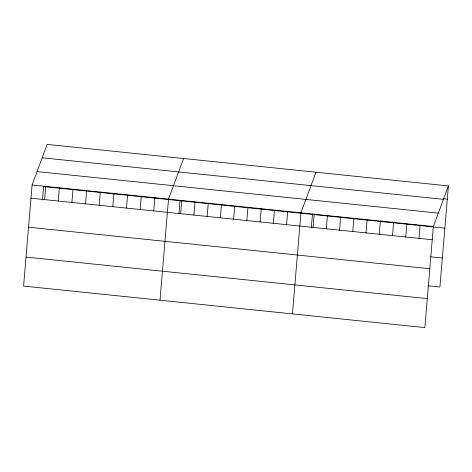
<?xml version="1.0" encoding="UTF-8"?>
<svg xmlns="http://www.w3.org/2000/svg" width="472" height="472" viewBox="0 0 472 472"><rect width="100%" height="100%" fill="white"/><g stroke="black" fill="none" stroke-linecap="round" stroke-linejoin="round"><path stroke-width="0.71" d="M32.09 184.989L23.6 286.073L424.853 327.609L433.343 226.525L448.4 185.927L47.147 144.391L32.09 184.989L433.343 226.525M42.468 200.122L43.601 186.611L444.854 228.147M44.622 199.621L45.731 186.399M58.262 201.037L59.372 187.809M71.903 202.447L73.018 189.225M85.55 203.857L86.659 190.635M99.191 205.273L100.3 192.051M112.832 206.683L113.947 193.461M126.478 208.093L127.587 194.871M140.119 209.509L141.228 196.287M153.76 210.919L154.869 197.697M160.026 300.192L168.516 199.107L183.573 158.515M178.953 213.533L180.027 200.73M180.646 213.704L181.755 200.482M193.886 215.073L194.995 201.851M207.125 216.447L208.24 203.22M220.371 217.816L221.48 204.594M233.61 219.185L234.72 205.963M246.85 220.56L247.965 207.332M260.096 221.928L261.205 208.707M273.335 223.297L274.444 210.075M286.575 224.672L287.684 211.444M292.439 313.904L300.93 212.819L315.986 172.221M311.308 227.952L312.44 214.435M313.06 227.41L314.169 214.188M326.299 228.778L327.409 215.556M339.539 230.153L340.654 216.931M352.785 231.522L353.894 218.3M366.024 232.891L367.133 219.669M379.264 234.265L380.373 221.043M392.509 235.634L393.618 222.412M405.749 237.003L406.858 223.781M418.988 238.378L420.098 225.156M448.4 185.927L439.91 287.011L428.063 285.784M443.108 198.718L447.291 199.149M42.179 157.79L443.432 199.326M37.058 171.59L438.311 213.126M30.981 198.21L432.228 239.746M430.499 256.792L442.347 258.019M28.544 227.203L429.797 268.739M26.037 257.075L427.29 298.617"/></g></svg>
